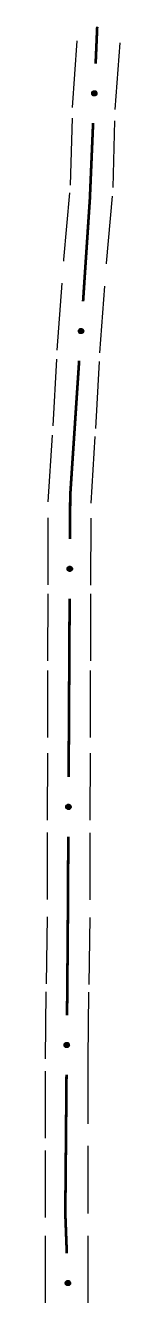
# Model space of a CAD drawing. Extents: x 208948 to 212966, y 4875285 to 4878160.
# Drawn here: x 209426.4 to 209431.5, y 4876057.3 to 4876142.9 of the extents above; entities that cross this region are included whole.
import ezdxf

# ---------------------------------------------------------------- set-up
doc = ezdxf.new("R2010")
doc.units = 0
doc.header["$LTSCALE"] = 1.5
doc.header["$MEASUREMENT"] = 0
doc.linetypes.add('TRACO_25', pattern=[8, 3, -1, 1, -1, 1, -1])
doc.layers.add('SV-EIXO-RUA-N-PAV', color=6, linetype='CONTINUOUS')
doc.layers.add('SV-RUA-NAO-PAV', color=7, linetype='CONTINUOUS')

msp = doc.modelspace()

# ---------------------------------------------------------------- linework, layer by layer
at = {"layer": 'SV-EIXO-RUA-N-PAV', "const_width": 0.18}
for points in [[(209429.90024, 4876142.329885), (209429.920291, 4876142.801064)], [(209429.815211, 4876140.331693), (209429.90024, 4876142.329885)], [(209429.427058, 4876131.210086), (209429.645152, 4876136.33531)], [(209429.369653, 4876130.341844), (209429.427058, 4876131.210086)], [(209428.973823, 4876124.354915), (209429.369653, 4876130.341844)], [(209428.111769, 4876111.316353), (209428.709936, 4876120.363629)], [(209428.106572, 4876110.383396), (209428.111769, 4876111.316353)], [(209428.09543, 4876108.383427), (209428.106572, 4876110.383396)], [(209428.006295, 4876092.383675), (209428.073146, 4876104.383489)], [(209427.947358, 4876081.804574), (209427.984011, 4876088.383737)], [(209427.943668, 4876081.383855), (209427.947358, 4876081.804574)], [(209427.89981, 4876076.384048), (209427.943668, 4876081.383855)], [(209427.782947, 4876063.061718), (209427.864724, 4876072.384202)], [(209427.808363, 4876062.385037), (209427.782947, 4876063.061718)], [(209427.883427, 4876060.386447), (209427.808363, 4876062.385037)]]:
    msp.add_lwpolyline(points, dxfattribs=at)
at = {"layer": 'SV-EIXO-RUA-N-PAV'}
for points in [[(209429.614092, 4876138.194631), (209429.580503, 4876138.230181), (209429.558905, 4876138.267603), (209429.549874, 4876138.304), (209429.55028, 4876138.338244), (209429.554641, 4876138.37323), (209429.566821, 4876138.407533), (209429.588772, 4876138.442612), (209429.624197, 4876138.476556), (209429.663987, 4876138.496162), (209429.699196, 4876138.506925), (209429.734928, 4876138.508558), (209429.768844, 4876138.503751), (209429.804058, 4876138.489922), (209429.839389, 4876138.467329), (209429.87266, 4876138.430882), (209429.893583, 4876138.394049), (209429.901394, 4876138.358615), (209429.902807, 4876138.322682), (209429.897927, 4876138.287017), (209429.885777, 4876138.253414), (209429.862966, 4876138.217881), (209429.826557, 4876138.18552), (209429.790059, 4876138.164232), (209429.754744, 4876138.155926), (209429.719336, 4876138.155331), (209429.684192, 4876138.159279), (209429.6492, 4876138.170086), (209429.614092, 4876138.194631)], [(209428.72256, 4876122.223166), (209428.689816, 4876122.259496), (209428.669102, 4876122.297415), (209428.660929, 4876122.334014), (209428.662139, 4876122.368239), (209428.667321, 4876122.403113), (209428.680303, 4876122.43712), (209428.703072, 4876122.471673), (209428.739285, 4876122.504777), (209428.779524, 4876122.523443), (209428.814977, 4876122.533375), (209428.850737, 4876122.534168), (209428.884531, 4876122.528566), (209428.91941, 4876122.513913), (209428.954201, 4876122.490497), (209428.986606, 4876122.453278), (209429.006658, 4876122.415964), (209429.013634, 4876122.380356), (209429.014204, 4876122.3444), (209429.008486, 4876122.30886), (209428.995551, 4876122.275551), (209428.971911, 4876122.240564), (209428.934752, 4876122.209067), (209428.897764, 4876122.188643), (209428.862264, 4876122.181168), (209428.826852, 4876122.181405), (209428.791811, 4876122.186177), (209428.757082, 4876122.197804), (209428.72256, 4876122.223166)], [(209427.973409, 4876106.240393), (209427.938529, 4876106.274678), (209427.915563, 4876106.311276), (209427.905193, 4876106.347314), (209427.904334, 4876106.38155), (209427.9074, 4876106.416673), (209427.918304, 4876106.451403), (209427.938944, 4876106.487269), (209427.97309, 4876106.522499), (209428.012128, 4876106.543562), (209428.046916, 4876106.555618), (209428.082563, 4876106.55857), (209428.116634, 4876106.55502), (209428.152335, 4876106.542501), (209428.188477, 4876106.521229), (209428.223071, 4876106.486036), (209428.245341, 4876106.450001), (209428.254455, 4876106.41488), (209428.257196, 4876106.379024), (209428.253636, 4876106.343203), (209428.242736, 4876106.309173), (209428.221253, 4876106.272823), (209428.186065, 4876106.239138), (209428.150379, 4876106.216517), (209428.115395, 4876106.206911), (209428.080033, 4876106.205008), (209428.044768, 4876106.207655), (209428.0094, 4876106.217162), (209427.973409, 4876106.240393)], [(209427.884274, 4876090.240641), (209427.849394, 4876090.274926), (209427.826428, 4876090.311524), (209427.816058, 4876090.347563), (209427.815199, 4876090.381798), (209427.818265, 4876090.416922), (209427.829168, 4876090.451651), (209427.849809, 4876090.487517), (209427.883955, 4876090.522747), (209427.922993, 4876090.54381), (209427.957781, 4876090.555866), (209427.993428, 4876090.558818), (209428.027499, 4876090.555268), (209428.0632, 4876090.542749), (209428.099342, 4876090.521477), (209428.133936, 4876090.486284), (209428.156206, 4876090.450249), (209428.16532, 4876090.415128), (209428.16806, 4876090.379272), (209428.164501, 4876090.343452), (209428.153601, 4876090.309422), (209428.132118, 4876090.273071), (209428.09693, 4876090.239386), (209428.061243, 4876090.216765), (209428.026259, 4876090.20716), (209427.990898, 4876090.205257), (209427.955632, 4876090.207903), (209427.920265, 4876090.21741), (209427.884274, 4876090.240641)], [(209427.77093, 4876074.241415), (209427.736161, 4876074.275812), (209427.713311, 4876074.312483), (209427.703057, 4876074.348555), (209427.702308, 4876074.382793), (209427.705486, 4876074.417906), (209427.7165, 4876074.452601), (209427.737255, 4876074.4884), (209427.771515, 4876074.523521), (209427.81062, 4876074.544459), (209427.845446, 4876074.556404), (209427.881102, 4876074.559241), (209427.915161, 4876074.555582), (209427.950822, 4876074.542949), (209427.986896, 4876074.521562), (209428.021377, 4876074.486258), (209428.043532, 4876074.450152), (209428.052534, 4876074.415002), (209428.055159, 4876074.379137), (209428.051485, 4876074.343328), (209428.040476, 4876074.309334), (209428.018877, 4876074.273052), (209427.983581, 4876074.23948), (209427.947823, 4876074.216973), (209427.912808, 4876074.20748), (209427.877441, 4876074.20569), (209427.842184, 4876074.208449), (209427.806847, 4876074.218069), (209427.77093, 4876074.241415)], [(209427.853881, 4876058.240145), (209427.817556, 4876058.272895), (209427.793034, 4876058.308469), (209427.781121, 4876058.344027), (209427.778787, 4876058.378194), (209427.780336, 4876058.413417), (209427.789733, 4876058.448584), (209427.808808, 4876058.485306), (209427.841405, 4876058.521975), (209427.879499, 4876058.544701), (209427.913734, 4876058.558245), (209427.949221, 4876058.562731), (209427.983413, 4876058.560652), (209428.01962, 4876058.549684), (209428.056646, 4876058.529989), (209428.092725, 4876058.49632), (209428.116527, 4876058.461278), (209428.127146, 4876058.426583), (209428.131429, 4876058.390878), (209428.129417, 4876058.354937), (209428.119994, 4876058.320469), (209428.100098, 4876058.283226), (209428.066394, 4876058.248057), (209428.031715, 4876058.223918), (209427.997178, 4876058.212814), (209427.961932, 4876058.209389), (209427.926585, 4876058.210513), (209427.89084, 4876058.218487), (209427.853881, 4876058.240145)]]:
    msp.add_lwpolyline(points, close=True, dxfattribs=at)
for points in [[(209429.558905, 4876138.267603), (209429.554641, 4876138.37323)], [(209429.568099, 4876138.251461), (209429.56134, 4876138.381495)], [(209429.580503, 4876138.230181), (209429.566821, 4876138.407533)], [(209429.596583, 4876138.214739), (209429.577903, 4876138.417666)], [(209429.614092, 4876138.194631), (209429.588772, 4876138.442612)], [(209429.633479, 4876138.183122), (209429.608214, 4876138.455983)], [(209429.6492, 4876138.170086), (209429.624197, 4876138.476556)], [(209429.667039, 4876138.169402), (209429.643457, 4876138.481798)], [(209429.684192, 4876138.159279), (209429.663987, 4876138.496162)], [(209429.700831, 4876138.161135), (209429.679598, 4876138.49665)], [(209429.719336, 4876138.155331), (209429.699196, 4876138.506925)], [(209429.737582, 4876138.158206), (209429.719598, 4876138.505873)], [(209429.754744, 4876138.155926), (209429.734928, 4876138.508558)], [(209429.773317, 4876138.163514), (209429.752259, 4876138.503118)], [(209429.790059, 4876138.164232), (209429.768844, 4876138.503751)], [(209429.809401, 4876138.177002), (209429.787298, 4876138.492067)], [(209429.826557, 4876138.18552), (209429.804058, 4876138.489922)], [(209429.843396, 4876138.205602), (209429.822106, 4876138.475562)], [(209429.862966, 4876138.217881), (209429.839389, 4876138.467329)], [(209429.872228, 4876138.24125), (209429.856159, 4876138.441335)], [(209429.885777, 4876138.253414), (209429.87266, 4876138.430882)], [(209429.891401, 4876138.274578), (209429.883338, 4876138.406034)], [(209429.897927, 4876138.287017), (209429.893583, 4876138.394049)], [(209428.669102, 4876122.297415), (209428.667321, 4876122.403113)], [(209428.677914, 4876122.281061), (209428.674212, 4876122.411218)], [(209428.689816, 4876122.259496), (209428.680303, 4876122.43712)], [(209428.705528, 4876122.24368), (209428.69162, 4876122.44699)], [(209428.72256, 4876122.223166), (209428.703072, 4876122.471673)], [(209428.741671, 4876122.211205), (209428.722823, 4876122.484584)], [(209428.757082, 4876122.197804), (209428.739285, 4876122.504777)], [(209428.7749, 4876122.196701), (209428.758662, 4876122.509565)], [(209428.791811, 4876122.186177), (209428.779524, 4876122.523443)], [(209428.808488, 4876122.187643), (209428.795143, 4876122.523563)], [(209428.826852, 4876122.181405), (209428.814977, 4876122.533375)], [(209428.84516, 4876122.183851), (209428.835348, 4876122.531845)], [(209428.862264, 4876122.181168), (209428.850737, 4876122.534168)], [(209428.88101, 4876122.188318), (209428.867935, 4876122.528323)], [(209428.897764, 4876122.188643), (209428.884531, 4876122.528566)], [(209428.917401, 4876122.200954), (209428.902705, 4876122.516451)], [(209428.934752, 4876122.209067), (209428.91941, 4876122.513913)], [(209428.952059, 4876122.228748), (209428.937115, 4876122.499134)], [(209428.971911, 4876122.240564), (209428.954201, 4876122.490497)], [(209428.98172, 4876122.263709), (209428.970355, 4876122.464116)], [(209428.995551, 4876122.275551), (209428.986606, 4876122.453278)], [(209429.001671, 4876122.296578), (209428.996697, 4876122.428187)], [(209429.008486, 4876122.30886), (209429.006658, 4876122.415964)], [(209427.915563, 4876106.311276), (209427.9074, 4876106.416673)], [(209427.925347, 4876106.295484), (209427.913789, 4876106.42518)], [(209427.938529, 4876106.274678), (209427.918304, 4876106.451403)], [(209427.955169, 4876106.25984), (209427.929004, 4876106.461938)], [(209427.973409, 4876106.240393), (209427.938944, 4876106.487269)], [(209427.993207, 4876106.229608), (209427.957879, 4876106.501349)], [(209428.0094, 4876106.217162), (209427.97309, 4876106.522499)], [(209428.027251, 4876106.217138), (209427.992143, 4876106.528449)], [(209428.044768, 4876106.207655), (209428.012128, 4876106.543562)], [(209428.061326, 4876106.210125), (209428.027711, 4876106.544625)], [(209428.080033, 4876106.205008), (209428.046916, 4876106.555618)], [(209428.09816, 4876106.208555), (209428.067343, 4876106.555321)], [(209428.115395, 4876106.206911), (209428.082563, 4876106.55857)], [(209428.133675, 4876106.21518), (209428.100083, 4876106.553774)], [(209428.150379, 4876106.216517), (209428.116634, 4876106.55502)], [(209428.169236, 4876106.229992), (209428.135507, 4876106.544025)], [(209428.186065, 4876106.239138), (209428.152335, 4876106.542501)], [(209428.202151, 4876106.259829), (209428.1709, 4876106.528818)], [(209428.221253, 4876106.272823), (209428.188477, 4876106.521229)], [(209428.229646, 4876106.296518), (209428.206195, 4876106.495872)], [(209428.242736, 4876106.309173), (209428.223071, 4876106.486036)], [(209428.247575, 4876106.330532), (209428.234659, 4876106.4616)], [(209428.253636, 4876106.343203), (209428.245341, 4876106.450001)], [(209427.849394, 4876090.274926), (209427.829168, 4876090.451651)], [(209427.866033, 4876090.260088), (209427.839868, 4876090.462186)], [(209427.884274, 4876090.240641), (209427.849809, 4876090.487517)], [(209427.904072, 4876090.229856), (209427.868743, 4876090.501597)], [(209427.920265, 4876090.21741), (209427.883955, 4876090.522747)], [(209427.938116, 4876090.217386), (209427.903008, 4876090.528697)], [(209427.955632, 4876090.207903), (209427.922993, 4876090.54381)], [(209427.972191, 4876090.210373), (209427.938576, 4876090.544874)], [(209427.990898, 4876090.205257), (209427.957781, 4876090.555866)], [(209428.009025, 4876090.208804), (209427.978208, 4876090.555569)], [(209428.026259, 4876090.20716), (209427.993428, 4876090.558818)], [(209428.04454, 4876090.215428), (209428.010948, 4876090.554022)], [(209428.061243, 4876090.216765), (209428.027499, 4876090.555268)], [(209428.080101, 4876090.23024), (209428.046372, 4876090.544273)], [(209428.09693, 4876090.239386), (209428.0632, 4876090.542749)], [(209428.113016, 4876090.260077), (209428.081765, 4876090.529066)], [(209428.132118, 4876090.273071), (209428.099342, 4876090.521477)], [(209428.140511, 4876090.296766), (209428.11706, 4876090.49612)], [(209428.153601, 4876090.309422), (209428.133936, 4876090.486284)], [(209428.15844, 4876090.33078), (209428.145524, 4876090.461848)], [(209428.164501, 4876090.343452), (209428.156206, 4876090.450249)], [(209427.826428, 4876090.311524), (209427.818265, 4876090.416922)], [(209427.836212, 4876090.295733), (209427.824654, 4876090.425429)], [(209427.713311, 4876074.312483), (209427.705486, 4876074.417906)], [(209427.723045, 4876074.29666), (209427.711902, 4876074.426393)], [(209427.736161, 4876074.275812), (209427.7165, 4876074.452601)], [(209427.752752, 4876074.260921), (209427.727234, 4876074.463102)], [(209427.77093, 4876074.241415), (209427.737255, 4876074.4884)], [(209427.790694, 4876074.230567), (209427.756235, 4876074.50242)], [(209427.806847, 4876074.218069), (209427.771515, 4876074.523521)], [(209427.824698, 4876074.217988), (209427.790586, 4876074.52941)], [(209427.842184, 4876074.208449), (209427.81062, 4876074.544459)], [(209427.85875, 4876074.210866), (209427.826206, 4876074.545473)], [(209427.877441, 4876074.20569), (209427.845446, 4876074.556404)], [(209427.895579, 4876074.209179), (209427.865872, 4876074.556041)], [(209427.912808, 4876074.20748), (209427.881102, 4876074.559241)], [(209427.931115, 4876074.21569), (209427.898607, 4876074.55439)], [(209427.947823, 4876074.216973), (209427.915161, 4876074.555582)], [(209427.966723, 4876074.230388), (209427.933999, 4876074.544527)], [(209427.983581, 4876074.23948), (209427.950822, 4876074.542949)], [(209427.999733, 4876074.260119), (209427.969344, 4876074.529207)], [(209428.018877, 4876074.273052), (209427.986896, 4876074.521562)], [(209428.027346, 4876074.29672), (209428.004533, 4876074.496148)], [(209428.040476, 4876074.309334), (209428.021377, 4876074.486258)], [(209428.045383, 4876074.330676), (209428.032887, 4876074.461785)], [(209428.051485, 4876074.343328), (209428.043532, 4876074.450152)], [(209427.793034, 4876058.308469), (209427.780336, 4876058.413417)], [(209427.80349, 4876058.293114), (209427.786352, 4876058.422191)], [(209427.817556, 4876058.272895), (209427.789733, 4876058.448584)], [(209427.83482, 4876058.258788), (209427.799969, 4876058.459571)], [(209427.853881, 4876058.240145), (209427.808808, 4876058.485306)], [(209427.874126, 4876058.230224), (209427.827118, 4876058.500189)], [(209427.89084, 4876058.218487), (209427.841405, 4876058.521975)], [(209427.908676, 4876058.219232), (209427.860183, 4876058.528741)], [(209427.926585, 4876058.210513), (209427.879499, 4876058.544701)], [(209427.943021, 4876058.213694), (209427.895021, 4876058.546435)], [(209427.961932, 4876058.209389), (209427.913734, 4876058.558245)], [(209427.979888, 4876058.213714), (209427.934155, 4876058.558829)], [(209427.997178, 4876058.212814), (209427.949221, 4876058.562731)], [(209428.015085, 4876058.221863), (209427.966931, 4876058.558694)], [(209428.031715, 4876058.223918), (209427.983413, 4876058.560652)], [(209428.049974, 4876058.238194), (209428.002743, 4876058.550481)], [(209428.066394, 4876058.248057), (209428.01962, 4876058.549684)], [(209428.081573, 4876058.269421), (209428.038758, 4876058.536813)], [(209428.100098, 4876058.283226), (209428.056646, 4876058.529989)], [(209428.107461, 4876058.307262), (209428.07544, 4876058.50542)], [(209428.119994, 4876058.320469), (209428.092725, 4876058.49632)], [(209428.123907, 4876058.342016), (209428.105355, 4876058.472406)], [(209428.129417, 4876058.354937), (209428.116527, 4876058.461278)]]:
    msp.add_lwpolyline(points, dxfattribs=at)
at = {"layer": 'SV-RUA-NAO-PAV', "linetype": 'TRACO_25'}
for points in [[(209426.449396, 4876057.052593, 13.794329), (209426.451117, 4876062.792983, 13.814439), (209426.452712, 4876068.113344, 13.83455), (209426.454313, 4876073.453706, 13.83455), (209426.515818, 4876078.494052, 13.85466), (209426.597507, 4876084.15444, 13.914991), (209426.599108, 4876089.494803, 13.914991), (209426.620773, 4876095.055181, 13.914991), (209426.622314, 4876100.19553, 13.935102), (209426.643841, 4876105.295877, 13.935102), (209426.645514, 4876110.876256, 13.935102), (209426.967011, 4876115.976621, 13.935102), (209427.248512, 4876121.076984, 13.935102), (209427.690291, 4876127.157424, 13.894881), (209428.131746, 4876132.15779, 13.894881), (209428.273297, 4876137.378153, 13.955213), (209428.648212, 4876142.778542, 13.975323)], [(209429.309113, 4876057.065571, 13.794329), (209429.31092, 4876063.094433, 13.814439), (209429.31277, 4876069.26545, 13.83455), (209429.314021, 4876073.43583, 13.83455), (209429.375279, 4876078.455972, 13.85466), (209429.457214, 4876084.133378, 13.914991), (209429.458819, 4876089.488803, 13.914991), (209429.480484, 4876095.049181, 13.914991), (209429.482025, 4876100.189066, 13.935102), (209429.503553, 4876105.289414, 13.935102), (209429.5052, 4876110.785787, 13.935102), (209429.821763, 4876115.80787, 13.935102), (209430.102509, 4876120.894559, 13.935102), (209430.540877, 4876126.928051, 13.894881), (209430.988046, 4876131.993135, 13.894881), (209431.130213, 4876137.236232, 13.955213), (209431.487031, 4876142.172331, 13.975323)]]:
    msp.add_polyline3d(points, dxfattribs=at)

doc.saveas('drawing.dxf')
